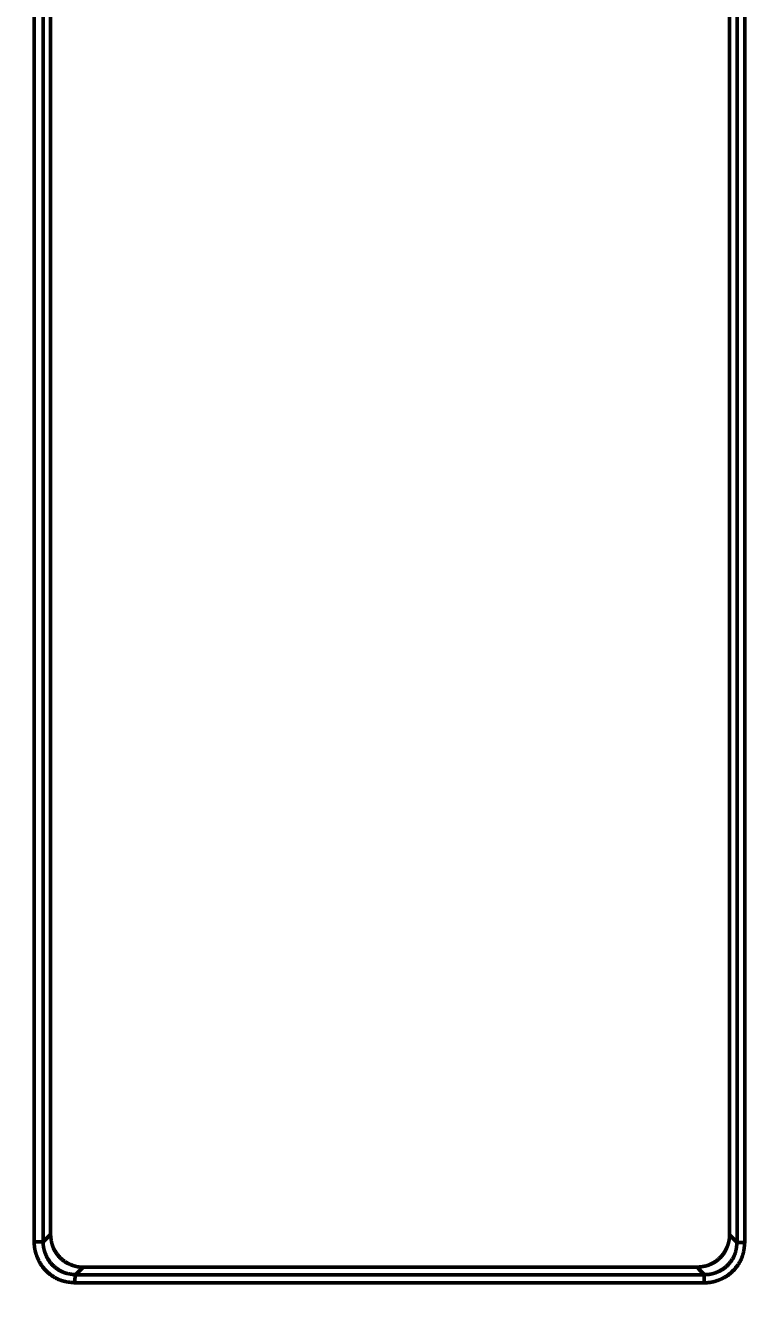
# Model space of a CAD drawing. Header units: millimetres. Extents: x -6033 to 120673, y -4970 to 90533.
# Drawn here: x 87133.4 to 87178, y 68693.7 to 68771.3 of the extents above; entities that cross this region are included whole.
import ezdxf
from ezdxf.enums import TextEntityAlignment as Align

# ---------------------------------------------------------------- set-up
doc = ezdxf.new("R2010")
doc.units = ezdxf.units.MM
doc.layers.get('DefPoints').update_dxf_attribs({"color": 250})
for name, color, linetype, lineweight in [('_ACM-A-ANNO-DIMS-c', 2, 'Continuous', 18), ('I-AR$0$I-SCOPE', 252, 'Continuous', 35), ('I-PLAN$0$_ACM-A-WALL-HACH', 251, 'Continuous', 9)]:
    doc.layers.add(name, color=color, linetype=linetype, lineweight=lineweight)
for name, color, linetype in [('I-CEILING$0$I-RCP-AIR', 64, 'Continuous'), ('I-CEILING$0$RC-Hatch【天花填充】', 251, 'Continuous'), ('I-FLOOR$0$I-FC-HATCH', 8, 'Continuous'), ('地坪', 7, 'Continuous'), ('天花', 7, 'Continuous')]:
    doc.layers.add(name, color=color, linetype=linetype)
doc.styles.add('_ACM-G-NOTES', font='arial.ttf')
doc.styles.add('I-CEILING$0$黑体', font='simhei.ttf', dxfattribs={"height": 600})
doc.dimstyles.new('_ACM-DIM-A_50', dxfattribs={"dimscale": 50, "dimtxt": 2.5, "dimasz": 1, "dimexe": 1.5, "dimexo": 1, "dimgap": 1, "dimtad": 1, "dimdec": 0, "dimrnd": 5, "dimzin": 1, "dimdsep": 46, "dimtxsty": '_ACM-G-NOTES', "dimblk": 'ARCHTICK', "dimcen": 2.5, "dimclrd": 256, "dimclre": 256, "dimclrt": 256, "dimadec": 3, "dimazin": 0, "dimtfac": 1, "dimtdec": 0, "dimtix": 1, "dimtmove": 0, "dimatfit": 3, "dimldrblk": 'DOTSMALL', "dimfxl": 5, "dimfxlon": 1, "dimlwd": 18, "dimlwe": 18, "dimarcsym": 0})

# ---------------------------------------------------------------- blocks, each defined once
blk = doc.blocks.new('I-AR')
at = {"layer": 'I-AR$0$I-SCOPE'}
h = blk.add_hatch(dxfattribs=at)
h.set_pattern_fill('ANSI31', color=256, scale=200)
h.paths.add_polyline_path([(63300, 72640), (66630, 72640), (66630, 70889.383), (90600, 70890), (90600, 66390), (96650, 66390), (96650, 24876.398), (18340, 24876.398), (18340, 66390), (48090, 66390), (48090, 72640), (51400, 72640), (51400, 72649.887), (52869.5, 72649.887), (52869.5, 72640), (55240, 72640), (55240, 72790), (59460, 72790), (59460, 72640), (61830.5, 72640), (61830.5, 72649.887), (63300, 72649.887)], flags=16)
h.paths.add_polyline_path([(7330, 0), (7330, -1770), (11180, -1770), (11180, 0), (18450, 0), (18450, 2900), (27550, 2900), (27550, 18090), (37037.331, 18090), (37037.331, 17350), (96200, 17350), (96200, 18120), (114640, 18120), (114640, 84500), (0, 84500), (0, 0)])
blk = doc.blocks.new('I-PLAN')
at = {"layer": 'I-PLAN$0$_ACM-A-WALL-HACH'}
h = blk.add_hatch(dxfattribs=at)
h.set_pattern_fill('ANSI31', color=256, scale=10, angle=45)
h.paths.add_polyline_path([(88260, 70790), (88260, 70890), (88030, 70890), (88030, 70790), (88230, 70790)], flags=17)
h.paths.add_polyline_path([(79671.546, 69390), (78155, 69390), (78155, 68990), (77955, 68990), (77955, 69590), (79671.546, 69590)], flags=17)
h.paths.add_polyline_path([(80271.546, 69390), (80271.546, 69590), (80780, 69590), (80780, 68990), (80580, 68990), (80580, 69390)], flags=17)
h.paths.add_polyline_path([(74580, 69590), (73930, 69590), (73930, 69390), (74580, 69390)])
h.paths.add_polyline_path([(68780, 69590), (69430, 69590), (69430, 69390), (68780, 69390)])
h.paths.add_polyline_path([(87280, 66490), (87480, 66490), (87480, 66390), (87280, 66390)])
h.paths.add_polyline_path([(82180, 68990), (82180, 69390), (84230, 69390), (84230, 66490), (84430, 66490), (84430, 69390), (85280, 69390), (85280, 69590), (81980, 69590), (81980, 68990)])
h.paths.add_polyline_path([(87480, 67390), (87480, 69390), (88280, 69390), (88280, 69590), (88080, 69590), (86480, 69590), (86480, 69390), (87280, 69390), (87280, 67390)], flags=17)
h.paths.add_polyline_path([(72130, 68170), (72130, 66490), (72330, 66490), (72330, 67870), (73130, 67870), (73130, 68070), (72330, 68070), (72330, 68170)])
h.paths.add_polyline_path([(71230, 68170), (71230, 66390), (71030, 66390), (71030, 67870), (70230, 67870), (70230, 68070), (71030, 68070), (71030, 68170)])
h.paths.add_polyline_path([(72130, 69070), (72330, 69070), (72330, 69390), (73030, 69390), (73030, 69590), (72130, 69590)])
h.paths.add_polyline_path([(71230, 69070), (71030, 69070), (71030, 69390), (70330, 69390), (70330, 69590), (71230, 69590)])
h.paths.add_polyline_path([(67800, 69490), (67830, 69490), (67830, 69590), (67800, 69590)], flags=17)
h.paths.add_polyline_path([(76755, 69590), (75180, 69590), (75180, 69390), (75330, 69390), (75330, 66390), (75530, 66390), (75530, 69390), (76555, 69390), (76555, 68990), (76755, 68990)])
h.paths.add_polyline_path([(68180, 69590), (68180, 69390), (68030, 69390), (68030, 66520), (67780, 66520), (67780, 66390), (67400, 66390), (67400, 66720), (67830, 66720), (67830, 69590)])
edge = h.paths.add_edge_path()
edge.add_line((89860, 70890), (88860, 70890))
edge.add_line((75530, 66520), (84230, 66520))
edge.add_line((75530, 66720), (84230, 66720))
blk = doc.blocks.new('I-CEILING$0$RPK-22-40FSNQS')
at = {"color": 0, "lineweight": 50}
for p, q in [((-343.575486, -102.561482), (-243.022956, -102.561482)), ((-243.022956, -103.0375), (-343.575486, -103.0375)), ((-243.217566, -103.232176), (-243.022956, -103.0375)), ((-243.022956, -103.0375), (-243.022956, -102.561482)), ((-243.483462, -103.49814), (-338.000008, -103.49814)), ((-243.483462, -103.49814), (-243.217566, -103.232176)), ((-241.358736, -105.34843), (-241.499998, -105.48968)), ((-241.499998, -143.106656), (-241.499998, -105.48968)), ((-241.04134, -105.031024), (-241.358736, -105.34843)), ((-241.04134, -143.565316), (-241.04134, -105.031024)), ((-240.543404, -143.60861), (-240.543404, -105.052402)), ((-241.499998, -143.106656), (-241.13787, -143.468796)), ((-241.13787, -143.468796), (-241.04134, -143.565316)), ((-243.509272, -145.09814), (-338.000008, -145.09814)), ((-243.305274, -145.30211), (-243.509272, -145.09814)), ((-343.569526, -145.552362), (-243.055054, -145.552362)), ((-243.055054, -145.552362), (-243.305274, -145.30211)), ((-243.055054, -146.09945), (-243.055054, -145.552362)), ((-243.055054, -146.09945), (-343.569526, -146.09945))]:
    blk.add_line(p, q, dxfattribs=at)
for points in [[(-243.022956, -102.561482), (-242.99509, -102.564152), (-242.967226, -102.566836), (-242.93937, -102.569546), (-242.911524, -102.572296), (-242.88369, -102.575098), (-242.855874, -102.577966), (-242.82808, -102.580914), (-242.800308, -102.583952), (-242.772562, -102.587096), (-242.744848, -102.590358), (-242.717168, -102.593752), (-242.689526, -102.59729), (-242.661924, -102.600986), (-242.634366, -102.604852), (-242.606856, -102.608902), (-242.579398, -102.61315), (-242.551994, -102.617608), (-242.524646, -102.62229), (-242.49736, -102.627208), (-242.47014, -102.632376), (-242.442986, -102.637806), (-242.415904, -102.643512), (-242.388898, -102.649508), (-242.36197, -102.655806), (-242.335122, -102.662418), (-242.30836, -102.66936), (-242.281686, -102.676644), (-242.255106, -102.684282), (-242.228618, -102.692288), (-242.20223, -102.700674), (-242.175944, -102.709452), (-242.149764, -102.718618), (-242.123694, -102.728164), (-242.097734, -102.738082), (-242.071892, -102.748368), (-242.046168, -102.759012), (-242.02057, -102.770008), (-241.995096, -102.781352), (-241.969754, -102.793032), (-241.944546, -102.805044), (-241.919474, -102.81738), (-241.894544, -102.830034), (-241.869758, -102.842998), (-241.84512, -102.856266), (-241.820634, -102.86983), (-241.796304, -102.883682), (-241.772132, -102.89782), (-241.748122, -102.91223), (-241.724278, -102.926912), (-241.700604, -102.941854), (-241.677102, -102.95705), (-241.653776, -102.972494), (-241.63063, -102.988178), (-241.607668, -103.004098), (-241.584894, -103.020242), (-241.56231, -103.036608), (-241.53992, -103.053186), (-241.517728, -103.06997), (-241.495738, -103.086952), (-241.473952, -103.104126), (-241.452374, -103.121486), (-241.431004, -103.139036), (-241.409848, -103.156778), (-241.388902, -103.174718), (-241.36817, -103.192858), (-241.347654, -103.211204), (-241.327354, -103.229758), (-241.307272, -103.248524), (-241.287408, -103.267508), (-241.267764, -103.286714), (-241.248342, -103.306142), (-241.229144, -103.325802), (-241.21017, -103.345694), (-241.19142, -103.365822), (-241.172898, -103.386192), (-241.154604, -103.406806), (-241.13654, -103.42767), (-241.118708, -103.448788), (-241.101106, -103.47016), (-241.083738, -103.491796), (-241.066606, -103.513696), (-241.04971, -103.535866), (-241.033052, -103.558308), (-241.016632, -103.581026), (-241.000452, -103.604028), (-240.984514, -103.627314), (-240.96882, -103.650888), (-240.953368, -103.674756), (-240.938162, -103.698922), (-240.923204, -103.723388), (-240.908494, -103.748156), (-240.894036, -103.773204), (-240.879834, -103.798508), (-240.865892, -103.824046), (-240.852212, -103.849792), (-240.838798, -103.875724), (-240.825656, -103.901814), (-240.812788, -103.928042), (-240.800198, -103.954382), (-240.78789, -103.98081), (-240.775866, -104.0073), (-240.764134, -104.033832), (-240.752692, -104.060378), (-240.741548, -104.086916), (-240.730706, -104.113422), (-240.720166, -104.13987), (-240.709934, -104.166238), (-240.700014, -104.192502), (-240.69041, -104.218634), (-240.681124, -104.244614), (-240.672162, -104.270416), (-240.663526, -104.296018), (-240.65522, -104.321392), (-240.64725, -104.346518), (-240.639616, -104.371368), (-240.632324, -104.395922), (-240.625376, -104.420152), (-240.618778, -104.444036), (-240.612534, -104.467548), (-240.606644, -104.490668), (-240.601112, -104.513374), (-240.59593, -104.535674), (-240.591082, -104.557586), (-240.58656, -104.579118), (-240.582348, -104.600288), (-240.578438, -104.62111), (-240.574816, -104.641596), (-240.571468, -104.66176), (-240.568386, -104.681618), (-240.565556, -104.701182), (-240.562966, -104.720468), (-240.560604, -104.739488), (-240.558458, -104.758256), (-240.556516, -104.776788), (-240.554766, -104.795096), (-240.553196, -104.813194), (-240.551794, -104.831098), (-240.550548, -104.848818), (-240.549446, -104.866372), (-240.548476, -104.883774), (-240.547628, -104.901034), (-240.546886, -104.91817), (-240.54624, -104.935192), (-240.54568, -104.952118), (-240.54519, -104.96896), (-240.54476, -104.985732), (-240.54438, -105.002448), (-240.544034, -105.019124), (-240.543712, -105.03577), (-240.543404, -105.052402)], [(-241.04134, -105.031024), (-241.041548, -105.017686), (-241.041764, -105.004338), (-241.042, -104.990966), (-241.042264, -104.977562), (-241.042566, -104.964112), (-241.042916, -104.950608), (-241.043326, -104.937034), (-241.0438, -104.923384), (-241.044352, -104.909644), (-241.044992, -104.895804), (-241.045726, -104.88185), (-241.046566, -104.867776), (-241.047522, -104.853566), (-241.048602, -104.839212), (-241.049816, -104.8247), (-241.051174, -104.81002), (-241.052684, -104.795164), (-241.05436, -104.780116), (-241.056206, -104.764866), (-241.058236, -104.749404), (-241.060458, -104.73372), (-241.06288, -104.7178), (-241.065514, -104.701634), (-241.068368, -104.685212), (-241.071452, -104.66852), (-241.074778, -104.65155), (-241.07835, -104.634288), (-241.082184, -104.616726), (-241.086284, -104.59885), (-241.090664, -104.58065), (-241.095328, -104.56212), (-241.100278, -104.543274), (-241.10551, -104.52413), (-241.11102, -104.50471), (-241.116808, -104.485032), (-241.122868, -104.465116), (-241.129198, -104.44498), (-241.135794, -104.424644), (-241.142656, -104.404128), (-241.149778, -104.383452), (-241.15716, -104.362632), (-241.164796, -104.34169), (-241.172686, -104.320646), (-241.180824, -104.299518), (-241.18921, -104.278326), (-241.197838, -104.257088), (-241.206708, -104.235824), (-241.215816, -104.214554), (-241.225158, -104.193296), (-241.234732, -104.172072), (-241.244536, -104.1509), (-241.254566, -104.129798), (-241.264818, -104.108786), (-241.27529, -104.087884), (-241.28598, -104.06711), (-241.296884, -104.046486), (-241.307998, -104.02603), (-241.319322, -104.00576), (-241.330852, -103.985698), (-241.342582, -103.96586), (-241.354514, -103.946264), (-241.366644, -103.92691), (-241.378972, -103.907794), (-241.391496, -103.888914), (-241.404214, -103.870268), (-241.417128, -103.85185), (-241.430234, -103.833656), (-241.443534, -103.815686), (-241.457024, -103.797936), (-241.470704, -103.780402), (-241.484572, -103.76308), (-241.49863, -103.745968), (-241.512872, -103.729064), (-241.527302, -103.712362), (-241.541916, -103.69586), (-241.556714, -103.679556), (-241.571694, -103.663444), (-241.586854, -103.647524), (-241.602196, -103.63179), (-241.617718, -103.61624), (-241.633418, -103.600872), (-241.649294, -103.58568), (-241.665346, -103.570662), (-241.681574, -103.555816), (-241.697976, -103.541138), (-241.71455, -103.526624), (-241.731296, -103.512272), (-241.748212, -103.498078), (-241.7653, -103.48404), (-241.782554, -103.470152), (-241.799976, -103.456414), (-241.817564, -103.442832), (-241.835314, -103.429408), (-241.853222, -103.41615), (-241.871286, -103.403064), (-241.889504, -103.390154), (-241.907872, -103.377424), (-241.92639, -103.364884), (-241.94505, -103.352538), (-241.963854, -103.340388), (-241.982796, -103.328444), (-242.001876, -103.31671), (-242.021088, -103.305192), (-242.040432, -103.293896), (-242.059904, -103.282826), (-242.0795, -103.271988), (-242.099218, -103.261388), (-242.119056, -103.251032), (-242.139012, -103.240926), (-242.15908, -103.231074), (-242.17926, -103.221482), (-242.199546, -103.212156), (-242.21994, -103.203102), (-242.240434, -103.194326), (-242.26103, -103.185832), (-242.281722, -103.177626), (-242.302506, -103.169714), (-242.323384, -103.162102), (-242.344348, -103.154794), (-242.365398, -103.147798), (-242.386532, -103.141114), (-242.407744, -103.134736), (-242.429034, -103.128654), (-242.450398, -103.122858), (-242.471834, -103.117334), (-242.49334, -103.112074), (-242.51491, -103.107068), (-242.536546, -103.102304), (-242.55824, -103.097772), (-242.579994, -103.09346), (-242.601802, -103.08936), (-242.623662, -103.08546), (-242.645572, -103.081752), (-242.667528, -103.07822), (-242.68953, -103.074858), (-242.711572, -103.071654), (-242.733652, -103.068598), (-242.755768, -103.06568), (-242.777918, -103.062886), (-242.800098, -103.06021), (-242.822306, -103.057638), (-242.844538, -103.055162), (-242.866792, -103.05277), (-242.889066, -103.050452), (-242.911356, -103.048196), (-242.93366, -103.045994), (-242.955974, -103.043834), (-242.978298, -103.041706), (-243.000626, -103.039598), (-243.022956, -103.0375)], [(-241.499998, -105.48968), (-241.50215, -105.467134), (-241.504312, -105.44459), (-241.506496, -105.422052), (-241.508712, -105.39952), (-241.510972, -105.377002), (-241.513284, -105.354496), (-241.51566, -105.332006), (-241.51811, -105.309534), (-241.520648, -105.287086), (-241.52328, -105.264662), (-241.52602, -105.242264), (-241.528876, -105.219896), (-241.531862, -105.197562), (-241.534986, -105.175262), (-241.538258, -105.153), (-241.541692, -105.130778), (-241.545296, -105.108602), (-241.549082, -105.08647), (-241.55306, -105.064386), (-241.557242, -105.042356), (-241.561636, -105.020378), (-241.566256, -104.998458), (-241.57111, -104.976596), (-241.57621, -104.954798), (-241.581564, -104.933066), (-241.587188, -104.9114), (-241.593088, -104.889804), (-241.599276, -104.868282), (-241.605764, -104.846836), (-241.612562, -104.825468), (-241.619678, -104.804182), (-241.627106, -104.78298), (-241.634846, -104.761866), (-241.642888, -104.740842), (-241.651226, -104.719912), (-241.659858, -104.69908), (-241.668776, -104.678346), (-241.677972, -104.657714), (-241.687446, -104.63719), (-241.697186, -104.616774), (-241.70719, -104.596468), (-241.717452, -104.57628), (-241.727966, -104.556208), (-241.738726, -104.536258), (-241.749726, -104.516432), (-241.76096, -104.496734), (-241.772424, -104.477166), (-241.78411, -104.45773), (-241.796014, -104.438432), (-241.80813, -104.419272), (-241.820452, -104.400256), (-241.832974, -104.381384), (-241.84569, -104.362662), (-241.858596, -104.344092), (-241.871684, -104.325676), (-241.88495, -104.307418), (-241.898386, -104.28932), (-241.91199, -104.271386), (-241.925754, -104.25362), (-241.939672, -104.236024), (-241.95374, -104.2186), (-241.967962, -104.20135), (-241.982336, -104.184276), (-241.99687, -104.16738), (-242.011566, -104.15066), (-242.026424, -104.134118), (-242.041452, -104.117758), (-242.056648, -104.101578), (-242.07202, -104.08558), (-242.087568, -104.069766), (-242.103294, -104.054136), (-242.119206, -104.038692), (-242.135302, -104.023434), (-242.151588, -104.008364), (-242.168066, -103.993482), (-242.184738, -103.978792), (-242.20161, -103.964292), (-242.218684, -103.949986), (-242.235962, -103.935872), (-242.253448, -103.921952), (-242.271144, -103.908228), (-242.289054, -103.894702), (-242.307182, -103.881374), (-242.32553, -103.868244), (-242.3441, -103.855314), (-242.362898, -103.842586), (-242.381924, -103.83006), (-242.401182, -103.817738), (-242.420678, -103.805622), (-242.44041, -103.79371), (-242.460382, -103.782006), (-242.480576, -103.770512), (-242.500972, -103.75923), (-242.521548, -103.748164), (-242.542288, -103.737314), (-242.563168, -103.726686), (-242.584172, -103.71628), (-242.605278, -103.7061), (-242.626466, -103.69615), (-242.647716, -103.68643), (-242.669008, -103.676944), (-242.690324, -103.667694), (-242.71164, -103.658682), (-242.73294, -103.649914), (-242.754202, -103.64139), (-242.775406, -103.633114), (-242.796532, -103.625086), (-242.817562, -103.617312), (-242.838474, -103.609792), (-242.85925, -103.60253), (-242.879868, -103.59553), (-242.900308, -103.588792), (-242.92055, -103.58232), (-242.940576, -103.576116), (-242.960366, -103.570184), (-242.979896, -103.564526), (-242.999152, -103.559144), (-243.01811, -103.554042), (-243.03675, -103.549222), (-243.055054, -103.544686), (-243.072556, -103.54054), (-243.089732, -103.536656), (-243.10659, -103.53303), (-243.123142, -103.529648), (-243.139402, -103.526502), (-243.15538, -103.523584), (-243.171086, -103.520884), (-243.186532, -103.518394), (-243.201728, -103.516104), (-243.21669, -103.514006), (-243.231424, -103.512088), (-243.245942, -103.510344), (-243.260258, -103.508764), (-243.274382, -103.507338), (-243.288326, -103.506058), (-243.3021, -103.504916), (-243.315716, -103.5039), (-243.329184, -103.503002), (-243.342516, -103.502212), (-243.355726, -103.501524), (-243.368822, -103.500926), (-243.381816, -103.50041), (-243.39472, -103.499968), (-243.407544, -103.499588), (-243.4203, -103.499264), (-243.433, -103.498984), (-243.445656, -103.498742), (-243.458276, -103.498526), (-243.470876, -103.498328), (-243.483462, -103.49814)], [(-241.04134, -105.031024), (-241.040832, -105.031176), (-241.040322, -105.031326), (-241.03981, -105.031476), (-241.0393, -105.031626), (-241.038786, -105.031776), (-241.038272, -105.031926), (-241.037236, -105.032226), (-241.036714, -105.032374), (-241.03619, -105.032522), (-241.035662, -105.03267), (-241.03513, -105.032818), (-241.034594, -105.032964), (-241.034054, -105.033108), (-241.033508, -105.033254), (-241.032958, -105.033398), (-241.032402, -105.03354), (-241.031842, -105.033684), (-241.031274, -105.033824), (-241.0307, -105.033964), (-241.03012, -105.034104), (-241.029532, -105.03424), (-241.028936, -105.034378), (-241.028334, -105.034512), (-241.027722, -105.034646), (-241.027102, -105.034778), (-241.026474, -105.03491), (-241.025836, -105.03504), (-241.02519, -105.035168), (-241.024532, -105.035294), (-241.023672, -105.035454), (-241.022794, -105.035612), (-241.021898, -105.035766), (-241.020986, -105.035918), (-241.020058, -105.03607), (-241.019112, -105.036216), (-241.01815, -105.036362), (-241.01717, -105.036506), (-241.016174, -105.036648), (-241.01516, -105.036788), (-241.014128, -105.036926), (-241.01308, -105.037062), (-241.012016, -105.037196), (-241.010934, -105.03733), (-241.009834, -105.037462), (-241.008718, -105.037592), (-241.007584, -105.037722), (-241.006434, -105.03785), (-241.005266, -105.037978), (-241.00408, -105.038104), (-241.002878, -105.03823), (-241.001658, -105.038356), (-241.00042, -105.03848), (-240.999166, -105.038604), (-240.997894, -105.038728), (-240.996606, -105.038852), (-240.995298, -105.038976), (-240.993974, -105.0391), (-240.992632, -105.039224), (-240.991272, -105.039346), (-240.989896, -105.03947), (-240.988502, -105.039596), (-240.98709, -105.03972), (-240.985662, -105.039844), (-240.984216, -105.03997), (-240.982754, -105.040094), (-240.981274, -105.04022), (-240.979776, -105.040344), (-240.978264, -105.04047), (-240.976734, -105.040594), (-240.975186, -105.04072), (-240.973622, -105.040844), (-240.972042, -105.04097), (-240.970446, -105.041094), (-240.968832, -105.041218), (-240.967204, -105.041342), (-240.965558, -105.041466), (-240.963896, -105.04159), (-240.962218, -105.041714), (-240.960524, -105.041836), (-240.958816, -105.04196), (-240.95709, -105.042082), (-240.955348, -105.042204), (-240.953592, -105.042324), (-240.951818, -105.042446), (-240.95003, -105.042566), (-240.948228, -105.042686), (-240.946408, -105.042804), (-240.944574, -105.042922), (-240.942726, -105.04304), (-240.94086, -105.043158), (-240.938982, -105.043274), (-240.937086, -105.04339), (-240.935178, -105.043504), (-240.933254, -105.043618), (-240.931314, -105.043732), (-240.929362, -105.043844), (-240.927394, -105.043956), (-240.92541, -105.044068), (-240.923414, -105.044178), (-240.921402, -105.044288), (-240.919376, -105.044398), (-240.917338, -105.044506), (-240.915284, -105.044614), (-240.913216, -105.044722), (-240.911134, -105.044828), (-240.909038, -105.044934), (-240.906928, -105.04504), (-240.904804, -105.045144), (-240.902668, -105.045248), (-240.900516, -105.045352), (-240.898352, -105.045454), (-240.896174, -105.045556), (-240.893982, -105.045658), (-240.891778, -105.045758), (-240.88956, -105.04586), (-240.88733, -105.045958), (-240.885084, -105.046058), (-240.882828, -105.046156), (-240.880558, -105.046254), (-240.878274, -105.04635), (-240.875978, -105.046448), (-240.87367, -105.046542), (-240.871348, -105.046638), (-240.869014, -105.046732), (-240.866668, -105.046826), (-240.86431, -105.04692), (-240.86194, -105.047012), (-240.859558, -105.047104), (-240.857162, -105.047196), (-240.854756, -105.047286), (-240.852338, -105.047376), (-240.849908, -105.047466), (-240.847466, -105.047554), (-240.845012, -105.047642), (-240.842548, -105.047728), (-240.84007, -105.047816), (-240.837584, -105.047902), (-240.835084, -105.047986), (-240.832574, -105.04807), (-240.830054, -105.048154), (-240.827522, -105.048236), (-240.82498, -105.048318), (-240.822426, -105.0484), (-240.819862, -105.04848), (-240.817288, -105.04856), (-240.814702, -105.04864), (-240.812108, -105.048718), (-240.809502, -105.048796), (-240.806886, -105.048872), (-240.80426, -105.048948), (-240.801624, -105.049024), (-240.798978, -105.049098), (-240.796324, -105.049172), (-240.793658, -105.049244), (-240.790984, -105.049316), (-240.7883, -105.049388), (-240.785608, -105.049458), (-240.782904, -105.049528), (-240.780194, -105.049596), (-240.777474, -105.049664), (-240.774744, -105.049732), (-240.772006, -105.049798), (-240.769258, -105.049864), (-240.766504, -105.04993), (-240.76374, -105.049994), (-240.760968, -105.050058), (-240.758188, -105.05012), (-240.755398, -105.050182), (-240.752602, -105.050244), (-240.749798, -105.050304), (-240.746984, -105.050362), (-240.744164, -105.050422), (-240.741336, -105.05048), (-240.738502, -105.050536), (-240.735658, -105.050594), (-240.732808, -105.05065), (-240.72995, -105.050704), (-240.727086, -105.050758), (-240.724214, -105.050812), (-240.721336, -105.050864), (-240.71845, -105.050916), (-240.715558, -105.050966), (-240.71266, -105.051016), (-240.709756, -105.051066), (-240.706844, -105.051114), (-240.703926, -105.051162), (-240.701004, -105.05121), (-240.698074, -105.051256), (-240.695138, -105.0513), (-240.692198, -105.051344), (-240.689252, -105.051388), (-240.686298, -105.05143), (-240.683342, -105.051472), (-240.680378, -105.051512), (-240.67741, -105.051552), (-240.674436, -105.05159), (-240.671458, -105.051628), (-240.668476, -105.051664), (-240.665488, -105.0517), (-240.662496, -105.051734), (-240.659498, -105.051768), (-240.656498, -105.051802), (-240.653492, -105.051832), (-240.650482, -105.051864), (-240.647468, -105.051892), (-240.64445, -105.051922), (-240.641428, -105.051948), (-240.638402, -105.051974), (-240.635374, -105.052), (-240.632342, -105.052024), (-240.629306, -105.052046), (-240.626266, -105.052068), (-240.623224, -105.05209), (-240.620178, -105.05211), (-240.61713, -105.052128), (-240.61408, -105.052146), (-240.611026, -105.052164), (-240.60797, -105.05218), (-240.60491, -105.052196), (-240.60185, -105.05221), (-240.598786, -105.052224), (-240.595722, -105.052238), (-240.592654, -105.052252), (-240.589586, -105.052264), (-240.586514, -105.052276), (-240.583442, -105.052286), (-240.580368, -105.052298), (-240.574216, -105.052318), (-240.571138, -105.052328), (-240.568058, -105.052336), (-240.56498, -105.052346), (-240.561898, -105.052354), (-240.558818, -105.052362), (-240.555736, -105.05237), (-240.552652, -105.052378), (-240.54957, -105.052386), (-240.546486, -105.052394), (-240.543404, -105.052402)], [(-243.509272, -145.09814), (-243.486616, -145.095962), (-243.463964, -145.093772), (-243.441318, -145.09156), (-243.41868, -145.089318), (-243.396052, -145.087032), (-243.37344, -145.084694), (-243.350844, -145.082292), (-243.328266, -145.079816), (-243.305712, -145.077256), (-243.283184, -145.074598), (-243.260682, -145.071836), (-243.238212, -145.068958), (-243.215776, -145.065952), (-243.193376, -145.06281), (-243.171016, -145.059518), (-243.148696, -145.056068), (-243.126422, -145.052448), (-243.104196, -145.048646), (-243.08202, -145.044656), (-243.059896, -145.040464), (-243.03783, -145.03606), (-243.015822, -145.031434), (-242.993874, -145.026576), (-242.971992, -145.021472), (-242.950178, -145.016116), (-242.928432, -145.010494), (-242.90676, -145.004596), (-242.885162, -144.998414), (-242.863644, -144.991934), (-242.842206, -144.985146), (-242.820852, -144.978044), (-242.799586, -144.97063), (-242.778408, -144.96291), (-242.757322, -144.954888), (-242.736332, -144.94657), (-242.71544, -144.937962), (-242.694646, -144.92907), (-242.673958, -144.919898), (-242.653374, -144.910452), (-242.632898, -144.90074), (-242.612534, -144.890764), (-242.592282, -144.88053), (-242.572148, -144.870046), (-242.552134, -144.859314), (-242.532242, -144.848344), (-242.512474, -144.837138), (-242.492832, -144.825702), (-242.473322, -144.814042), (-242.453944, -144.802164), (-242.434702, -144.790074), (-242.415598, -144.777774), (-242.396636, -144.765274), (-242.377816, -144.752578), (-242.359144, -144.73969), (-242.34062, -144.726618), (-242.322248, -144.713364), (-242.30403, -144.699938), (-242.28597, -144.686342), (-242.26807, -144.672582), (-242.250332, -144.658666), (-242.23276, -144.644596), (-242.215354, -144.63037), (-242.198116, -144.615984), (-242.181048, -144.601438), (-242.164152, -144.586726), (-242.147428, -144.571846), (-242.130878, -144.556796), (-242.114504, -144.54157), (-242.098308, -144.526166), (-242.082288, -144.51058), (-242.06645, -144.494812), (-242.050792, -144.478854), (-242.035318, -144.462708), (-242.020026, -144.446366), (-242.004922, -144.429828), (-241.990004, -144.41309), (-241.975274, -144.39615), (-241.960734, -144.379), (-241.946386, -144.361644), (-241.93223, -144.344072), (-241.91827, -144.326286), (-241.904504, -144.30828), (-241.890936, -144.29005), (-241.877566, -144.271596), (-241.864396, -144.252912), (-241.851428, -144.233996), (-241.838662, -144.214846), (-241.826102, -144.195456), (-241.813746, -144.175826), (-241.801598, -144.15595), (-241.789658, -144.13583), (-241.777932, -144.115482), (-241.766418, -144.094926), (-241.755122, -144.074184), (-241.744048, -144.053274), (-241.733196, -144.032218), (-241.72257, -144.011036), (-241.712172, -143.989748), (-241.702008, -143.968374), (-241.692076, -143.946936), (-241.682384, -143.925452), (-241.672932, -143.903944), (-241.663722, -143.882432), (-241.65476, -143.860936), (-241.646046, -143.839476), (-241.637584, -143.818072), (-241.629378, -143.796746), (-241.62143, -143.775518), (-241.613742, -143.754406), (-241.606318, -143.733432), (-241.59916, -143.712618), (-241.59227, -143.691982), (-241.585654, -143.671544), (-241.579314, -143.651326), (-241.57325, -143.631348), (-241.567468, -143.611628), (-241.56197, -143.59219), (-241.556758, -143.573052), (-241.551836, -143.554236), (-241.547206, -143.53576), (-241.543012, -143.51825), (-241.539084, -143.501066), (-241.535414, -143.484198), (-241.531992, -143.467632), (-241.52881, -143.45136), (-241.525856, -143.435368), (-241.523124, -143.419646), (-241.520602, -143.404184), (-241.518282, -143.388968), (-241.516156, -143.373988), (-241.514214, -143.359232), (-241.512446, -143.34469), (-241.510844, -143.330352), (-241.509398, -143.316204), (-241.508098, -143.302236), (-241.506936, -143.288436), (-241.505904, -143.274794), (-241.50499, -143.261298), (-241.504186, -143.247938), (-241.503484, -143.2347), (-241.502874, -143.221576), (-241.502346, -143.208552), (-241.501892, -143.195618), (-241.501502, -143.182762), (-241.501168, -143.169976), (-241.500878, -143.157244), (-241.500626, -143.144558), (-241.500402, -143.131906), (-241.500196, -143.119274), (-241.499998, -143.106656)], [(-243.055054, -145.552362), (-243.04182, -145.552176), (-243.028576, -145.55198), (-243.015308, -145.551764), (-243.002004, -145.55152), (-242.988652, -145.551236), (-242.975242, -145.550904), (-242.961762, -145.550512), (-242.948198, -145.550054), (-242.934542, -145.549516), (-242.920778, -145.54889), (-242.906896, -145.548168), (-242.892886, -145.547338), (-242.878734, -145.54639), (-242.864428, -145.545316), (-242.849958, -145.544104), (-242.835312, -145.542748), (-242.820476, -145.541234), (-242.80544, -145.539554), (-242.790192, -145.5377), (-242.77472, -145.535658), (-242.759014, -145.533424), (-242.743058, -145.530982), (-242.726844, -145.528328), (-242.71036, -145.525448), (-242.693592, -145.522334), (-242.67653, -145.518976), (-242.65916, -145.515364), (-242.641474, -145.51149), (-242.623456, -145.507342), (-242.605098, -145.50291), (-242.586392, -145.498188), (-242.567352, -145.493176), (-242.548, -145.487878), (-242.528354, -145.482296), (-242.508436, -145.476434), (-242.488266, -145.470294), (-242.467866, -145.46388), (-242.447252, -145.457194), (-242.426446, -145.45024), (-242.40547, -145.443022), (-242.384344, -145.43554), (-242.363086, -145.4278), (-242.341718, -145.419804), (-242.32026, -145.411556), (-242.298732, -145.403056), (-242.277154, -145.394312), (-242.255546, -145.385322), (-242.23393, -145.376092), (-242.212324, -145.366624), (-242.19075, -145.356924), (-242.169228, -145.34699), (-242.147778, -145.336828), (-242.12642, -145.326442), (-242.105172, -145.315834), (-242.084058, -145.305006), (-242.063098, -145.293962), (-242.04231, -145.282704), (-242.021716, -145.271238), (-242.001334, -145.259564), (-241.981186, -145.247686), (-241.96129, -145.235608), (-241.941644, -145.22333), (-241.922244, -145.210854), (-241.903088, -145.198182), (-241.884174, -145.185314), (-241.865496, -145.172252), (-241.84705, -145.158998), (-241.828836, -145.145554), (-241.81085, -145.131918), (-241.793084, -145.118094), (-241.77554, -145.104084), (-241.758212, -145.089888), (-241.741098, -145.075506), (-241.724192, -145.060944), (-241.707494, -145.046198), (-241.690998, -145.031272), (-241.674702, -145.016168), (-241.6586, -145.000886), (-241.642692, -144.985428), (-241.626974, -144.969796), (-241.61144, -144.95399), (-241.59609, -144.938012), (-241.580918, -144.921862), (-241.56592, -144.905544), (-241.551096, -144.88906), (-241.53644, -144.872406), (-241.52195, -144.85559), (-241.50762, -144.838608), (-241.49345, -144.821464), (-241.479436, -144.80416), (-241.465572, -144.786694), (-241.451868, -144.769074), (-241.438324, -144.751296), (-241.42495, -144.733368), (-241.41175, -144.71529), (-241.398728, -144.697064), (-241.38589, -144.678694), (-241.373242, -144.660182), (-241.36079, -144.64153), (-241.34854, -144.62274), (-241.336496, -144.603816), (-241.324662, -144.58476), (-241.313048, -144.565576), (-241.301656, -144.546262), (-241.290492, -144.526826), (-241.279562, -144.507266), (-241.268872, -144.487588), (-241.258426, -144.467792), (-241.24823, -144.447882), (-241.238292, -144.42786), (-241.228612, -144.407728), (-241.219202, -144.387488), (-241.210062, -144.367146), (-241.201202, -144.3467), (-241.192622, -144.326156), (-241.184334, -144.305514), (-241.176338, -144.284778), (-241.168642, -144.263952), (-241.161252, -144.243034), (-241.154172, -144.22203), (-241.147406, -144.200942), (-241.140946, -144.179772), (-241.13478, -144.158524), (-241.1289, -144.1372), (-241.123292, -144.115802), (-241.117948, -144.094334), (-241.112858, -144.072798), (-241.10801, -144.051198), (-241.103394, -144.029536), (-241.098998, -144.007814), (-241.094814, -143.986036), (-241.09083, -143.964206), (-241.087036, -143.942324), (-241.08342, -143.920394), (-241.079974, -143.89842), (-241.076686, -143.876402), (-241.073544, -143.854346), (-241.07054, -143.832254), (-241.067664, -143.810128), (-241.064902, -143.78797), (-241.062246, -143.765784), (-241.059684, -143.743574), (-241.057206, -143.72134), (-241.054804, -143.699088), (-241.052462, -143.676818), (-241.050176, -143.654534), (-241.04793, -143.63224), (-241.045716, -143.609936), (-241.043524, -143.587628), (-241.04134, -143.565316)], [(-241.04134, -143.565316), (-241.040846, -143.565618), (-241.04035, -143.56592), (-241.039852, -143.566222), (-241.039356, -143.566524), (-241.038856, -143.566826), (-241.038354, -143.567126), (-241.03785, -143.567428), (-241.037342, -143.567728), (-241.03683, -143.568026), (-241.036316, -143.568324), (-241.035798, -143.568622), (-241.035274, -143.568918), (-241.034744, -143.569212), (-241.03421, -143.569506), (-241.033668, -143.5698), (-241.033122, -143.57009), (-241.032568, -143.57038), (-241.032006, -143.570668), (-241.031436, -143.570954), (-241.030858, -143.571238), (-241.030272, -143.571522), (-241.029676, -143.571802), (-241.029072, -143.57208), (-241.028456, -143.572356), (-241.027832, -143.57263), (-241.027196, -143.572902), (-241.026548, -143.573172), (-241.025888, -143.573438), (-241.025216, -143.573702), (-241.024532, -143.573964), (-241.023688, -143.574276), (-241.022826, -143.574584), (-241.021944, -143.574888), (-241.021044, -143.575188), (-241.020126, -143.575486), (-241.019188, -143.575778), (-241.018232, -143.576068), (-241.017256, -143.576356), (-241.016264, -143.57664), (-241.015252, -143.576922), (-241.014222, -143.5772), (-241.013174, -143.577476), (-241.012108, -143.57775), (-241.011024, -143.57802), (-241.009922, -143.57829), (-241.008802, -143.578556), (-241.007664, -143.578822), (-241.006508, -143.579086), (-241.005334, -143.579348), (-241.004144, -143.579608), (-241.002934, -143.579868), (-241.001708, -143.580126), (-241.000464, -143.580384), (-240.999204, -143.58064), (-240.997924, -143.580896), (-240.996628, -143.58115), (-240.995316, -143.581406), (-240.993984, -143.58166), (-240.992638, -143.581914), (-240.991272, -143.582168), (-240.989892, -143.582424), (-240.988494, -143.582678), (-240.987078, -143.582932), (-240.985646, -143.583188), (-240.984198, -143.583442), (-240.982734, -143.583696), (-240.981252, -143.583952), (-240.979754, -143.584206), (-240.97824, -143.58446), (-240.976708, -143.584714), (-240.97516, -143.584968), (-240.973598, -143.58522), (-240.972018, -143.585472), (-240.970422, -143.585726), (-240.96881, -143.585976), (-240.96718, -143.586228), (-240.965536, -143.586478), (-240.963876, -143.586728), (-240.9622, -143.586976), (-240.960508, -143.587224), (-240.9588, -143.587472), (-240.957076, -143.587718), (-240.955336, -143.587964), (-240.953582, -143.588208), (-240.95181, -143.588452), (-240.950024, -143.588694), (-240.948222, -143.588936), (-240.946406, -143.589176), (-240.944572, -143.589414), (-240.942726, -143.589652), (-240.940862, -143.589888), (-240.938984, -143.590122), (-240.93709, -143.590356), (-240.935182, -143.590588), (-240.933258, -143.590818), (-240.93132, -143.591048), (-240.929366, -143.591276), (-240.9274, -143.591502), (-240.925418, -143.591728), (-240.92342, -143.591952), (-240.92141, -143.592174), (-240.919384, -143.592396), (-240.917344, -143.592616), (-240.91529, -143.592834), (-240.913222, -143.593052), (-240.91114, -143.593268), (-240.909044, -143.593482), (-240.906934, -143.593696), (-240.90481, -143.593908), (-240.902672, -143.594118), (-240.90052, -143.594328), (-240.898356, -143.594536), (-240.896178, -143.594744), (-240.893986, -143.59495), (-240.89178, -143.595154), (-240.889562, -143.595358), (-240.88733, -143.59556), (-240.885086, -143.59576), (-240.882828, -143.59596), (-240.880558, -143.596158), (-240.878274, -143.596354), (-240.875978, -143.59655), (-240.873668, -143.596744), (-240.871348, -143.596936), (-240.869014, -143.597128), (-240.866668, -143.597318), (-240.864308, -143.597508), (-240.861938, -143.597696), (-240.859556, -143.597882), (-240.85716, -143.598066), (-240.854754, -143.59825), (-240.852336, -143.598432), (-240.849906, -143.598614), (-240.847464, -143.598792), (-240.84501, -143.59897), (-240.842546, -143.599148), (-240.84007, -143.599322), (-240.837582, -143.599496), (-240.835084, -143.599668), (-240.832574, -143.599838), (-240.830052, -143.600008), (-240.827522, -143.600176), (-240.824978, -143.600342), (-240.822426, -143.600506), (-240.819862, -143.60067), (-240.817288, -143.600832), (-240.814702, -143.600992), (-240.812108, -143.60115), (-240.809502, -143.601306), (-240.806886, -143.601462), (-240.80426, -143.601616), (-240.801624, -143.601768), (-240.79898, -143.601918), (-240.796324, -143.602068), (-240.79366, -143.602214), (-240.790984, -143.60236), (-240.7883, -143.602504), (-240.785608, -143.602648), (-240.782906, -143.602788), (-240.780194, -143.602928), (-240.777474, -143.603066), (-240.774744, -143.603202), (-240.772006, -143.603336), (-240.76926, -143.60347), (-240.766504, -143.603602), (-240.76374, -143.603732), (-240.760968, -143.60386), (-240.758188, -143.603986), (-240.755398, -143.604112), (-240.752602, -143.604236), (-240.749798, -143.604358), (-240.746984, -143.604478), (-240.744164, -143.604598), (-240.741336, -143.604716), (-240.738502, -143.60483), (-240.735658, -143.604946), (-240.732808, -143.605058), (-240.72995, -143.60517), (-240.727086, -143.605278), (-240.724214, -143.605386), (-240.721336, -143.605494), (-240.71845, -143.605598), (-240.715558, -143.605702), (-240.71266, -143.605804), (-240.709756, -143.605904), (-240.706844, -143.606002), (-240.703926, -143.606098), (-240.701004, -143.606194), (-240.698074, -143.606286), (-240.695138, -143.606378), (-240.692198, -143.606468), (-240.68925, -143.606556), (-240.686298, -143.606642), (-240.683342, -143.606726), (-240.680378, -143.606808), (-240.67741, -143.606888), (-240.674436, -143.606966), (-240.671458, -143.607042), (-240.668476, -143.607116), (-240.665488, -143.60719), (-240.662496, -143.60726), (-240.659498, -143.607328), (-240.656498, -143.607394), (-240.653492, -143.607458), (-240.650482, -143.60752), (-240.647468, -143.60758), (-240.64445, -143.607638), (-240.641428, -143.607692), (-240.638402, -143.607746), (-240.635374, -143.607796), (-240.632342, -143.607846), (-240.629306, -143.607892), (-240.626266, -143.607936), (-240.623224, -143.607978), (-240.620178, -143.60802), (-240.61713, -143.608058), (-240.61408, -143.608094), (-240.611026, -143.60813), (-240.60797, -143.608162), (-240.60491, -143.608194), (-240.60185, -143.608224), (-240.595722, -143.60828), (-240.592654, -143.608306), (-240.589586, -143.60833), (-240.583442, -143.608378), (-240.580368, -143.608398), (-240.577292, -143.60842), (-240.574216, -143.60844), (-240.571138, -143.608458), (-240.56806, -143.608478), (-240.56498, -143.608494), (-240.561898, -143.608512), (-240.558818, -143.60853), (-240.555736, -143.608546), (-240.552652, -143.608562), (-240.54957, -143.608578), (-240.546486, -143.608594), (-240.543404, -143.60861)], [(-240.543404, -143.60861), (-240.546124, -143.636524), (-240.548856, -143.664436), (-240.551614, -143.692342), (-240.554412, -143.720236), (-240.557264, -143.748118), (-240.56018, -143.775982), (-240.563176, -143.803824), (-240.566262, -143.831642), (-240.569456, -143.859432), (-240.572766, -143.88719), (-240.576208, -143.914914), (-240.579796, -143.9426), (-240.58354, -143.970244), (-240.587456, -143.997842), (-240.591556, -144.025392), (-240.595852, -144.052888), (-240.600358, -144.08033), (-240.60509, -144.107712), (-240.610056, -144.13503), (-240.615274, -144.162282), (-240.620752, -144.189466), (-240.626508, -144.216576), (-240.632554, -144.243608), (-240.638902, -144.27056), (-240.645564, -144.297428), (-240.652556, -144.32421), (-240.659888, -144.3509), (-240.667576, -144.377498), (-240.675634, -144.403996), (-240.68407, -144.430394), (-240.6929, -144.456686), (-240.702116, -144.48287), (-240.711712, -144.508944), (-240.721682, -144.534904), (-240.73202, -144.560746), (-240.742716, -144.586468), (-240.753768, -144.612066), (-240.765164, -144.637538), (-240.776902, -144.66288), (-240.788972, -144.688088), (-240.801366, -144.71316), (-240.814082, -144.738094), (-240.827108, -144.762884), (-240.84044, -144.787528), (-240.85407, -144.812024), (-240.867994, -144.836366), (-240.8822, -144.860554), (-240.896686, -144.884584), (-240.911442, -144.908452), (-240.926464, -144.932156), (-240.941742, -144.955692), (-240.957272, -144.979056), (-240.973044, -145.002248), (-240.989054, -145.02526), (-241.005296, -145.048092), (-241.021758, -145.070742), (-241.03844, -145.093204), (-241.055328, -145.115476), (-241.072422, -145.137556), (-241.08971, -145.159438), (-241.10719, -145.181122), (-241.124862, -145.202604), (-241.142734, -145.223884), (-241.160806, -145.24496), (-241.179084, -145.265828), (-241.197574, -145.28649), (-241.216278, -145.30694), (-241.2352, -145.327182), (-241.254346, -145.347208), (-241.27372, -145.36702), (-241.293324, -145.386618), (-241.313166, -145.405996), (-241.333248, -145.425154), (-241.353574, -145.44409), (-241.374148, -145.462804), (-241.394976, -145.481292), (-241.416062, -145.499554), (-241.437408, -145.517588), (-241.459022, -145.53539), (-241.480904, -145.552962), (-241.503062, -145.5703), (-241.525498, -145.587404), (-241.548216, -145.60427), (-241.571222, -145.620898), (-241.59452, -145.637286), (-241.618114, -145.653432), (-241.642006, -145.669334), (-241.666204, -145.68499), (-241.69071, -145.7004), (-241.71553, -145.71556), (-241.74066, -145.73047), (-241.766082, -145.745126), (-241.791772, -145.759524), (-241.817702, -145.77366), (-241.843848, -145.787528), (-241.870184, -145.801128), (-241.896686, -145.814454), (-241.92333, -145.827502), (-241.950086, -145.84027), (-241.976934, -145.85275), (-242.003844, -145.864942), (-242.030794, -145.87684), (-242.057758, -145.888442), (-242.084712, -145.899742), (-242.111628, -145.910738), (-242.138482, -145.921426), (-242.165248, -145.9318), (-242.191904, -145.941858), (-242.21842, -145.951594), (-242.244774, -145.961006), (-242.270938, -145.970092), (-242.29689, -145.978844), (-242.322604, -145.98726), (-242.348052, -145.995336), (-242.373212, -146.003068), (-242.398058, -146.010454), (-242.422562, -146.017486), (-242.446702, -146.024164), (-242.470452, -146.030482), (-242.493786, -146.036436), (-242.516686, -146.042028), (-242.53916, -146.047262), (-242.561222, -146.052156), (-242.582888, -146.056718), (-242.604172, -146.060962), (-242.625088, -146.0649), (-242.64565, -146.068544), (-242.665876, -146.071908), (-242.685778, -146.075002), (-242.70537, -146.077838), (-242.72467, -146.08043), (-242.74369, -146.08279), (-242.762444, -146.08493), (-242.78095, -146.08686), (-242.79922, -146.088596), (-242.81727, -146.090148), (-242.835114, -146.091528), (-242.852768, -146.09275), (-242.870244, -146.093824), (-242.88756, -146.094764), (-242.904728, -146.095582), (-242.921764, -146.096288), (-242.938682, -146.096898), (-242.955498, -146.097422), (-242.972226, -146.097872), (-242.98888, -146.098262), (-243.005474, -146.098602), (-243.022026, -146.098904), (-243.038548, -146.099184), (-243.055054, -146.09945)]]:
    blk.add_lwpolyline(points, dxfattribs=at)
blk = doc.blocks.new('I-CEILING')
at = {"layer": 'I-CEILING$0$RC-Hatch【天花填充】'}
h = blk.add_hatch(dxfattribs=at)
h.set_pattern_fill('_USER', color=256, scale=600, double=1, pattern_type=0)
h.set_pattern_definition([(0, (81980, 70481.47), (0, 600), []), (90, (81980, 70481.47), (-600, 4e-14), [])])
h.paths.add_polyline_path([(84430, 69390), (85280, 69390), (85280, 69590), (81980, 69590), (81980, 69090), (80780, 69090), (80780, 69590), (77955, 69590), (77955, 69090), (76755, 69090), (76755, 69590), (66630, 69590), (66630, 70790), (88030, 70790), (88030, 69590), (86480, 69590), (86480, 69390), (87280, 69390), (87280, 66390), (85430, 66390), (85430, 66490), (84430, 66490)])
at = {"layer": 'I-CEILING$0$I-RCP-AIR', "rotation": 269.9999999882699}
blk.add_blockref('I-CEILING$0$RPK-22-40FSNQS', (87280, 68453.738, 3000), dxfattribs=at)
at = {"layer": 'I-CEILING$0$I-RCP-AIR', "style": 'I-CEILING$0$黑体'}
for tag, p in [('R', (61966.358, 71748.905)), ('R', (61966.358, 66925.235)), ('R', (51736.068, 63924.766)), ('R', (62976.068, 63924.766)), ('S', (56433.591, 63065))]:
    blk.add_attdef(tag, text='', height=100, dxfattribs=at).set_placement(p, align=Align.MIDDLE_CENTER)
blk = doc.blocks.new('I-FLOOR')
at = {"layer": 'I-FLOOR$0$I-FC-HATCH'}
h = blk.add_hatch(dxfattribs=at)
h.set_pattern_fill('_USER', color=256, scale=600, double=1, pattern_type=0)
h.set_pattern_definition([(0, (85280, 69590), (0, 600), []), (90, (85280, 69590), (-600, 4e-14), [])])
h.paths.add_polyline_path([(84430, 69390), (85280, 69390), (85280, 69590), (81980, 69590), (81980, 69090), (80780, 69090), (80780, 69590), (77955, 69590), (77955, 69090), (76755, 69090), (76755, 69590), (66630, 69590), (66630, 70790), (88030, 70790), (88030, 69590), (86480, 69590), (86480, 69390), (87280, 69390), (87280, 66390), (85430, 66390), (85430, 66490), (84430, 66490)])
blk = doc.blocks.new('_ArchTick')
at = {"color": 0, "linetype": 'ByBlock', "const_width": 0.15}
blk.add_lwpolyline([(-0.5, -0.5), (0.5, 0.5)], dxfattribs=at)
blk = doc.blocks.new('*D236')
at = {"layer": '_ACM-A-ANNO-DIMS-c', "lineweight": 18, "transparency": 16777216}
for p, q in [((86747.261, 69390), (86422.261, 69390)), ((86497.261, 67926.5), (86497.261, 69390)), ((86747.261, 67926.5), (86422.261, 67926.5))]:
    blk.add_line(p, q, dxfattribs=at)
at = {"layer": 'DefPoints', "color": 0, "transparency": 16777216}
for p in [(86497.261, 69390), (87342.05, 69390), (87342.05, 67926.5)]:
    blk.add_point(p, dxfattribs=at)
at = {"layer": '_ACM-A-ANNO-DIMS-c', "lineweight": 18, "transparency": 16777216, "xscale": 50, "yscale": 50, "zscale": 50}
for p, rotation in [((86497.261, 69390), 90), ((86497.261, 67926.5), 270)]:
    blk.add_blockref('_ArchTick', p, dxfattribs=dict(at, rotation=rotation))
at = {"layer": '_ACM-A-ANNO-DIMS-c', "transparency": 16777216, "insert": (86383.439, 68658.25), "char_height": 125, "attachment_point": 5, "rotation": 90, "style": '_ACM-G-NOTES'}
blk.add_mtext('1465', dxfattribs=at)
blk = doc.blocks.new('_DotSmall')
at = {"color": 0, "linetype": 'ByBlock', "const_width": 0.5}
blk.add_lwpolyline([(-0.0625, 0, 1), (0.0625, 0, 1)], format="xyb", close=True, dxfattribs=at)

msp = doc.modelspace()

# ---------------------------------------------------------------- block references
for name in ['I-AR', 'I-PLAN']:
    msp.add_blockref(name, (0, 0))

# ---------------------------------------------------------------- next in the draw order: block references
at = {"layer": '天花'}
msp.add_blockref('I-CEILING', (0, 0), dxfattribs=at)

# ---------------------------------------------------------------- next in the draw order: block references
at = {"layer": '地坪'}
msp.add_blockref('I-FLOOR', (0, 0), dxfattribs=at)

# ---------------------------------------------------------------- next in the draw order: dimensions: what is measured, and where the dimension line sits
at = {"layer": '_ACM-A-ANNO-DIMS-c'}
dim = msp.add_linear_dim(base=(86497.260511325, 69390), p1=(87342.050366476, 67926.5), p2=(87342.050366476, 69390), angle=90, dimstyle='_ACM-DIM-A_50', override={"dimzin": 8}, dxfattribs=at)
dim.commit()
dim.dimension.update_dxf_attribs({"geometry": '*D236', "text_midpoint": (86383.43888786, 68658.25)})

doc.saveas('drawing.dxf')
